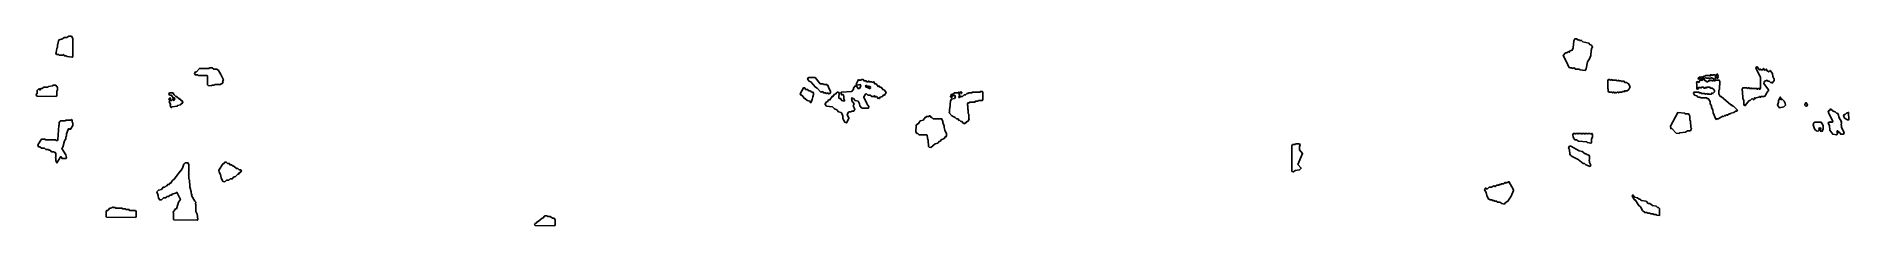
# Model space of a CAD drawing. Header units: millimetres. Extents: x 0 to 7085, y 0 to 742.
import ezdxf

# ---------------------------------------------------------------- set-up
doc = ezdxf.new("R2010")
doc.units = ezdxf.units.MM
doc.layers.add('M', color=7, linetype='Continuous')

msp = doc.modelspace()

# ---------------------------------------------------------------- linework, layer by layer
at = {"layer": 'M'}
for points in [[(119.2, 662.6), (117.6, 665.4), (109.2, 665.4), (105.9, 670.8), (102.6, 668.1), (89.2, 668.1), (87.6, 670.8), (79.2, 670.8), (76.7, 675), (78.3, 677.8), (80, 694.2), (83.3, 699.7), (83.3, 707.9), (85, 710.7), (86.7, 724.4), (89.2, 728.5), (102.6, 731.3), (109.2, 736.7), (119.2, 736.7), (127.6, 742.2), (137.7, 742.2), (143.5, 732.6), (143.5, 664.1), (141, 659.9), (119.2, 662.6)], [(6034.2, 610.6), (6032.6, 613.3), (6015.9, 613.3), (6012.6, 618.7), (6011, 616), (6007.6, 618.8), (6004.2, 616), (6002.6, 618.8), (5994.2, 618.8), (5986.7, 628.5), (5986.7, 631.2), (5968.3, 666.8), (5977.6, 676.5), (5982.6, 676.5), (5989.3, 682), (5992.6, 679.3), (5995.9, 684.7), (6004.2, 687.4), (6008.3, 697), (6010, 724.4), (6014.2, 731.3), (6022.7, 731.3), (6024.3, 728.5), (6031, 728.5), (6032.7, 725.8), (6041, 725.8), (6046, 720.3), (6069.3, 714.8), (6072.7, 709.3), (6079.3, 706.6), (6083.6, 699.7), (6080.2, 694.2), (6080.2, 688.7), (6078.5, 686), (6076.9, 666.8), (6071.9, 653.1), (6063.5, 642.1), (6058.5, 614.8), (6054.3, 607.9), (6034.2, 610.6)], [(671.7, 549), (670, 551.8), (670, 584.7), (667.6, 588.7), (632.6, 588.7), (630.9, 591.4), (620.9, 591.4), (618.3, 595.6), (622.6, 602.6), (625.9, 602.6), (637.6, 616.3), (675.9, 616.3), (677.6, 619), (687.6, 619), (694.3, 613.5), (706, 613.5), (707.7, 610.8), (711, 610.8), (721.9, 592.9), (731.9, 571), (728.6, 565.5), (730.2, 562.8), (726, 555.8), (722.7, 555.8), (721, 553.1), (697.7, 553.1), (696, 550.4), (686, 550.4), (684.3, 547.6), (671.7, 549)], [(3085.9, 520.2), (3077.6, 520.2), (3074.2, 525.7), (3067.6, 523), (3052.5, 539.4), (3045.9, 542.2), (3027.5, 564.1), (3020.9, 566.8), (3015, 573.7), (3019.2, 580.7), (3044.3, 580.7), (3064.3, 556), (3076, 556), (3077.7, 553.3), (3089.3, 553.3), (3091, 550.6), (3094.3, 550.6), (3098.5, 538.2), (3105.2, 527.2), (3105.2, 521.7), (3102.7, 517.5), (3096.7, 516.1), (3094.2, 520.2), (3087.6, 517.5), (3085.9, 520.2)], [(3153.3, 431.3), (3145.9, 443.6), (3135.9, 446.3), (3129.2, 454.5), (3120.9, 457.3), (3112.6, 465.5), (3089.2, 468.2), (3083.3, 475.1), (3083.3, 477.9), (3089.2, 484.8), (3092.6, 484.8), (3097.6, 493.1), (3102.6, 493.1), (3110.9, 506.7), (3114.2, 506.7), (3120.9, 515), (3124.2, 515), (3130.9, 523.2), (3136, 523.2), (3138.5, 519), (3136.9, 502.6), (3139.3, 498.5), (3144.3, 498.5), (3149.3, 490.3), (3157.6, 487.6), (3160, 491.6), (3156.7, 497), (3156.7, 508), (3152.6, 514.7), (3149.2, 512), (3145, 519), (3147.6, 523.2), (3187.6, 525.9), (3195, 535.4), (3195, 538.2), (3200.9, 547.8), (3207.7, 545.1), (3212.7, 536.9), (3217.6, 536.9), (3223.3, 546.4), (3220.9, 553.1), (3207.6, 550.3), (3205, 554.6), (3214.3, 572.6), (3216, 569.7), (3224.2, 569.7), (3225.9, 572.5), (3232.7, 572.5), (3236, 567), (3244.3, 567), (3246, 564.2), (3252.6, 564.2), (3254.3, 567.1), (3256, 564.2), (3266, 564.2), (3269.3, 561.5), (3272.6, 564.3), (3277.7, 556), (3282.7, 556), (3291, 545.1), (3294.3, 547.9), (3297.7, 542.3), (3302.7, 542.3), (3309.3, 534.1), (3316, 531.4), (3321.9, 521.7), (3316, 512), (3311, 512), (3307.7, 506.6), (3299.3, 503.8), (3295.9, 498.2), (3294.2, 501), (3290.9, 498.3), (3284.2, 506.5), (3281, 506.5), (3279.3, 503.7), (3275.9, 509.2), (3274.3, 506.5), (3265.9, 506.5), (3259.2, 512), (3250.9, 512), (3244.3, 517.5), (3241, 514.8), (3235.2, 505.3), (3235.2, 502.6), (3246.9, 480.7), (3246.9, 477.9), (3255.2, 467), (3252.7, 460), (3227.6, 460), (3220, 469.6), (3218.3, 477.9), (3212.5, 487.4), (3200.9, 490.1), (3194.2, 498.3), (3190.9, 498.3), (3189.3, 501), (3186.9, 497.1), (3188.5, 494.4), (3188.5, 488.9), (3196.9, 477.9), (3193.6, 469.7), (3200.2, 456), (3196, 449), (3187.7, 449), (3186, 446.3), (3177.6, 446.3), (3174.4, 443.6), (3170.2, 434.1), (3176.9, 423.2), (3176.9, 420.4), (3167.7, 402.5), (3160.9, 405.3), (3155, 414.9), (3153.3, 420.4), (3153.3, 431.3)], [(6147.6, 523), (6145, 527.2), (6145, 535.4), (6143.3, 538.1), (6143.3, 568.3), (6145.9, 572.5), (6151, 572.5), (6152.6, 569.7), (6159.3, 572.5), (6161, 569.7), (6177.7, 569.7), (6179.3, 567), (6186, 569.7), (6187.7, 567), (6196, 567), (6197.6, 564.3), (6204.3, 567), (6209.3, 561.5), (6216, 561.5), (6224.4, 556), (6230.2, 543.6), (6226, 534), (6219.3, 528.5), (6212.7, 528.5), (6210.9, 525.6), (6209.3, 528.4), (6207.7, 525.7), (6201, 525.7), (6199.3, 523), (6187.7, 523), (6185.9, 520.1), (6184.2, 523), (6179.3, 523), (6177.6, 520.1), (6175.9, 522.9), (6172.6, 520.2), (6169.2, 520.2), (6167.6, 523), (6164.3, 523), (6162.6, 520.2), (6159.2, 523), (6147.6, 523)], [(6530.9, 498.3), (6529.2, 501.1), (6505.9, 501.1), (6504.2, 503.8), (6495.9, 503.8), (6490.9, 509.3), (6482.5, 512), (6478.3, 519), (6480.9, 523.2), (6499.3, 523.2), (6501, 520.4), (6507.7, 520.4), (6509.3, 517.7), (6522.7, 517.7), (6524.3, 515), (6532.7, 517.7), (6534.3, 515), (6547.6, 515), (6550.9, 520.5), (6554.3, 517.7), (6560, 524.5), (6560, 529.9), (6557.5, 534), (6550.9, 539.4), (6544.2, 539.4), (6542.6, 542.1), (6531, 542.1), (6529.3, 539.4), (6526, 542.1), (6524.3, 539.4), (6519.2, 539.4), (6517.6, 542.1), (6509.3, 542.1), (6507.6, 539.4), (6504.3, 542.1), (6500.9, 539.4), (6499.3, 542.1), (6494.3, 533.8), (6491.7, 538.1), (6491.7, 554.6), (6490, 560.1), (6492.6, 564.3), (6499.2, 561.5), (6505, 571), (6501.7, 579.2), (6504.2, 583.5), (6507.6, 580.7), (6509.3, 583.5), (6511, 580.7), (6514.3, 583.5), (6516.9, 579.2), (6515.2, 576.5), (6517.6, 572.6), (6519.3, 575.3), (6524.3, 567), (6527.7, 567), (6529.3, 564.2), (6534.2, 564.2), (6539.3, 569.8), (6541, 567), (6549.3, 569.7), (6551, 567), (6554.2, 567), (6557.6, 569.8), (6559.3, 567), (6562.6, 567), (6564.2, 569.7), (6579.3, 569.7), (6581.9, 565.5), (6581.9, 551.8), (6580.2, 549.1), (6580.2, 535.4), (6576.9, 529.9), (6576.9, 516.3), (6582.7, 506.7), (6586, 506.7), (6624.3, 473.9), (6627.7, 473.9), (6631, 468.4), (6634.3, 468.4), (6650.2, 453.3), (6647.7, 449), (6642.6, 449), (6636, 443.6), (6624.3, 440.8), (6622.7, 438.1), (6617.6, 438.1), (6610.9, 432.6), (6609.2, 435.3), (6602.6, 429.8), (6600.9, 432.6), (6594.2, 427.1), (6592.6, 429.8), (6574.3, 418.9), (6569.3, 418.9), (6567.6, 416.2), (6565, 417.6), (6555, 442.3), (6553.3, 453.2), (6548.3, 464.2), (6548.3, 469.7), (6543.3, 477.9), (6543.3, 486.1), (6535.9, 498.3), (6530.9, 498.3)], [(6499.3, 572.2), (6496.7, 576.5), (6499.3, 580.8), (6501.9, 576.5), (6499.3, 572.2)], [(6511, 567), (6515, 571), (6511, 577.6), (6508.6, 571), (6511, 567)], [(6549.2, 577.7), (6547.6, 580.4), (6542.6, 574.9), (6540.9, 577.7), (6529.2, 577.7), (6526, 580.4), (6520.9, 574.9), (6516.7, 581.9), (6519.2, 586.2), (6524.2, 586.2), (6525.9, 588.9), (6539.3, 588.9), (6542.6, 586.2), (6545.9, 591.7), (6547.6, 589), (6549.2, 591.7), (6552.6, 588.9), (6554.2, 591.6), (6562.7, 591.6), (6565.2, 587.4), (6563.6, 584.7), (6565.2, 579.2), (6562.7, 575), (6556.7, 573.6), (6554.2, 577.7), (6549.2, 577.7)], [(6568.3, 584.7), (6566.7, 587.4), (6570.9, 594.5), (6575.2, 587.4), (6573.6, 584.7), (6575.2, 581.9), (6572.6, 577.7), (6566.6, 581.9), (6568.3, 584.7)], [(6668.3, 535.4), (6670.9, 539.6), (6686, 539.6), (6689.2, 536.9), (6690.9, 539.6), (6696, 539.6), (6697.7, 536.9), (6702.6, 536.9), (6704.3, 539.7), (6706, 536.9), (6726, 536.9), (6727.6, 534.2), (6729.2, 536.9), (6736, 536.9), (6737.6, 534.2), (6740, 538.2), (6740, 581.9), (6721.7, 617.5), (6724.2, 621.7), (6727.7, 621.7), (6736, 610.8), (6739.2, 610.8), (6740.9, 613.6), (6742.7, 610.8), (6749.2, 610.8), (6752.6, 616.4), (6757.6, 608.1), (6762.6, 613.6), (6767.7, 605.3), (6771, 605.3), (6772.6, 602.6), (6777.6, 608.1), (6786.9, 595.7), (6788.5, 584.7), (6793.5, 573.8), (6793.5, 568.2), (6785.9, 558.5), (6784.2, 561.3), (6779.2, 561.3), (6774.2, 566.8), (6767.6, 566.8), (6765.9, 569.5), (6757.7, 566.8), (6755.2, 562.7), (6753.6, 557.3), (6771.9, 532.7), (6771.9, 529.9), (6763.5, 518.9), (6761, 512.1), (6756, 506.5), (6742.7, 506.5), (6741, 503.8), (6737.6, 503.8), (6735.9, 506.5), (6734.3, 503.8), (6722.7, 501.1), (6721, 498.3), (6717.6, 501), (6712.6, 492.8), (6707.6, 498.3), (6699.3, 490.1), (6696, 490.1), (6680.9, 470.9), (6679.3, 473.6), (6677.6, 470.9), (6675, 475.1), (6675, 491.6), (6671.7, 497), (6670, 527.2), (6668.3, 529.9), (6668.3, 535.4)], [(1.7, 507.9), (0, 513.5), (3.3, 519), (3.3, 530), (11, 536.9), (14.3, 531.5), (17.6, 536.9), (22.6, 536.9), (29.2, 542.3), (45.9, 542.3), (47.5, 545.1), (64.2, 547.8), (65.9, 550.6), (76, 550.6), (83.5, 540.9), (83.5, 532.6), (80.2, 527.2), (80.2, 510.7), (77.7, 506.5), (1.7, 507.9)], [(526.7, 464.1), (523.3, 472.4), (525, 475.2), (520, 486.1), (521.7, 488.9), (518.3, 497.1), (522.6, 501.3), (525.2, 497.1), (523.6, 494.3), (526, 490.3), (529.2, 490.3), (534.3, 495.9), (537.6, 490.4), (541.7, 497.1), (539.3, 501), (535.9, 495.5), (533.3, 499.8), (535, 502.5), (527.6, 512), (520.9, 512), (518.3, 516.2), (520.9, 520.4), (534.3, 520.4), (539.4, 512.2), (546, 506.7), (549.3, 506.7), (552.7, 501.3), (556, 501.3), (559.3, 495.8), (562.7, 495.8), (566, 490.3), (569.3, 490.3), (573.6, 483.4), (571, 479.2), (567.7, 479.2), (564.3, 473.7), (552.7, 471), (551, 468.2), (531, 465.5), (529.3, 462.7), (526.7, 464.1)], [(3009.2, 492.9), (3005.9, 498.3), (3002.6, 498.3), (2992.6, 512), (2989.2, 512), (2986.7, 516.2), (2999.2, 539.6), (3004.3, 539.6), (3007.7, 534.1), (3016, 534.1), (3019.3, 528.7), (3026, 528.7), (3031, 523.2), (3036, 523.2), (3038.5, 519), (3038.5, 513.5), (3035.2, 505.3), (3033.5, 494.3), (3027.6, 481.8), (3024.2, 487.4), (3014.2, 490.1), (3012.6, 492.9), (3009.2, 492.9)], [(3246.7, 546.4), (3244.3, 550.3), (3241.9, 546.4), (3244.3, 542.4), (3246.7, 546.4)], [(3261.7, 540.9), (3259.2, 544.9), (3254.2, 544.9), (3252.6, 547.6), (3248.6, 543.6), (3251, 539.6), (3254.3, 539.6), (3256, 536.9), (3259.2, 536.9), (3261.7, 540.9)], [(3614.2, 408), (3609.2, 413.5), (3605.9, 413.5), (3602.6, 418.9), (3597.6, 418.9), (3592.5, 424.4), (3579.2, 429.9), (3568.3, 442.3), (3570, 445.1), (3570, 456), (3571.7, 458.8), (3573.3, 488.9), (3577.5, 495.8), (3589.2, 498.5), (3593.3, 505.3), (3589.2, 512), (3584.2, 509.3), (3581.6, 513.5), (3589.2, 520.4), (3604.2, 520.4), (3605.9, 523.3), (3608.6, 519), (3606.9, 516.2), (3610.2, 510.8), (3606.9, 505.3), (3609.3, 501.3), (3614.2, 506.7), (3620.9, 506.7), (3627.6, 512.2), (3632.6, 512.2), (3637.6, 517.7), (3642.6, 517.7), (3644.2, 520.4), (3657.6, 520.4), (3659.2, 523.2), (3689.2, 523.2), (3690.9, 525.9), (3697.7, 525.9), (3700.2, 521.7), (3700.2, 494.3), (3697.7, 490.1), (3682.7, 490.1), (3681, 487.4), (3671, 487.4), (3669.3, 484.6), (3649.3, 484.6), (3647.7, 481.9), (3642.7, 481.9), (3640.2, 477.9), (3640.2, 472.5), (3641.9, 469.7), (3641.9, 456), (3643.5, 453.3), (3643.5, 439.6), (3645.2, 436.9), (3645.2, 420.4), (3646.9, 417.7), (3641, 408), (3637.7, 408), (3634.3, 402.5), (3631, 402.5), (3629.3, 399.7), (3622.5, 402.5), (3619.2, 408), (3614.2, 408)], [(3581.9, 510.8), (3577.6, 501), (3573.3, 505.3), (3577.6, 515), (3581.9, 510.8)], [(3614.3, 526), (3618.6, 521.7), (3616, 517.4), (3611.6, 521.7), (3614.3, 526)], [(6821, 493.1), (6824.3, 495.8), (6832.7, 487.5), (6836.9, 480.7), (6838.6, 472.4), (6831, 465.5), (6815.1, 461.4), (6806.7, 472.4), (6810, 483.4), (6810, 488.9), (6817.6, 504.1), (6820.2, 499.8), (6818.6, 497.1), (6821, 493.1)], [(3486.7, 335.5), (3485, 338.2), (3483.3, 351.9), (3480.9, 356), (3450.9, 356), (3445.9, 361.4), (3442.6, 361.4), (3438.3, 368.3), (3440, 393), (3442.5, 397.2), (3449.2, 399.9), (3455.9, 410.9), (3467.5, 413.6), (3474.2, 424.6), (3477.6, 424.6), (3479.2, 427.3), (3489.2, 427.3), (3490.9, 430.1), (3494.3, 430.1), (3497.7, 424.6), (3501, 424.6), (3506, 419.1), (3539.3, 419.1), (3543.5, 409.5), (3543.5, 404), (3548.5, 390.3), (3548.5, 384.8), (3551.9, 373.9), (3558.5, 360.2), (3558.5, 351.9), (3556, 347.7), (3552.7, 347.7), (3549.3, 342.3), (3537.7, 336.8), (3534.3, 331.3), (3531, 331.3), (3524.3, 323.1), (3514.3, 320.4), (3497.6, 306.7), (3490, 308), (3488.3, 310.8), (3486.7, 335.5)], [(6463.5, 415), (6466.9, 409.5), (6468.5, 384.8), (6470.2, 382.1), (6466, 372.4), (6454.3, 372.4), (6447.6, 366.9), (6424.3, 364.2), (6422.7, 361.4), (6410.1, 362.8), (6394.2, 380.6), (6389.2, 380.6), (6388.3, 390.3), (6417.6, 443.8), (6444.3, 441), (6446, 438.3), (6459.3, 438.3), (6461.9, 434.1), (6463.5, 428.6), (6463.5, 415)], [(6913.3, 475.2), (6917.6, 482.2), (6923.6, 475.2), (6921, 468.2), (6915, 469.6), (6913.3, 475.2)], [(7005, 445), (7007.5, 452), (7010.9, 452), (7014.2, 457.5), (7024.3, 449.2), (7032.7, 446.5), (7037.7, 441), (7041, 441), (7045.2, 434.1), (7046.9, 425.9), (7056.9, 406.7), (7055.2, 404), (7056.9, 401.2), (7055.2, 395.8), (7056.9, 393), (7056.9, 384.8), (7066.9, 365.6), (7064.3, 358.7), (7054.2, 358.7), (7050.9, 364.2), (7041, 372.3), (7038.6, 368.4), (7041.9, 362.9), (7037.7, 355.9), (7022.6, 358.7), (7011.7, 373.8), (7010, 393), (7005, 401.2), (7007.6, 405.4), (7012.6, 405.4), (7014.3, 408.3), (7016, 405.4), (7020.9, 405.4), (7023.3, 409.5), (7005, 445)], [(7069.2, 421.7), (7065, 431.4), (7067.6, 435.6), (7070.9, 435.6), (7075.9, 441), (7084.4, 443.8), (7085.2, 414.8), (7080.1, 414.8), (7069.2, 421.7)], [(76.7, 256.1), (76.7, 264.3), (75, 267.1), (76.7, 269.8), (76.7, 283.5), (74.2, 287.5), (70.9, 287.5), (69.2, 290.2), (59.2, 290.2), (54.2, 295.7), (49.2, 295.7), (47.6, 298.5), (37.6, 298.5), (32.6, 303.9), (20.9, 303.9), (14.2, 309.4), (9.2, 309.4), (6.7, 316.4), (20.9, 339.7), (34.3, 339.7), (36, 337), (76, 337), (77.7, 334.2), (82.6, 334.2), (85, 338.3), (88.3, 393), (90, 395.8), (90, 404), (92.5, 408.1), (95.9, 410.9), (114.2, 410.9), (115.9, 413.7), (134.2, 413.7), (137.6, 416.4), (140.2, 412.2), (140.2, 406.7), (143.5, 401.3), (143.5, 393), (134.3, 377.9), (129.2, 377.9), (127.6, 380.5), (125.2, 376.5), (118.5, 360.1), (118.5, 351.9), (115.2, 346.4), (115.2, 341), (110.2, 332.7), (103.5, 308.1), (100.2, 302.7), (115.2, 278.1), (118.6, 267.1), (116, 262.9), (100.9, 262.9), (95.9, 271), (80.9, 246.3), (76.7, 256.1)], [(6062.5, 325.8), (6060.9, 328.6), (6029.2, 331.3), (6020.9, 336.8), (6014.2, 336.8), (6008.3, 346.4), (6006.7, 357.4), (6009.2, 361.6), (6014.3, 361.6), (6015.9, 359), (6017.6, 361.6), (6027.7, 361.6), (6029.3, 359), (6030.9, 361.6), (6039.3, 361.6), (6042.6, 358.9), (6044.2, 361.6), (6051, 361.6), (6054.2, 358.9), (6055.9, 361.6), (6062.6, 361.6), (6065.9, 358.9), (6067.6, 361.6), (6074.3, 361.6), (6077.6, 358.9), (6081, 361.7), (6083.5, 357.5), (6083.5, 346.4), (6080.2, 341), (6080.2, 327.3), (6077.7, 323.1), (6062.5, 325.8)], [(6977.6, 372.3), (6975.9, 369.6), (6973.3, 373.9), (6976.7, 379.3), (6974.2, 383.3), (6971, 383.3), (6968.6, 379.3), (6970.2, 376.6), (6967.7, 372.4), (6961.8, 371), (6954.2, 375.1), (6951.7, 379.3), (6946.7, 395.8), (6949.2, 402.7), (6952.6, 405.4), (6977.7, 405.4), (6985.2, 393), (6985.2, 379.3), (6981, 369.6), (6977.6, 372.3)], [(4908.3, 212.2), (4908.3, 313.6), (4910.9, 317.8), (4920.9, 317.8), (4922.6, 320.6), (4937.7, 320.6), (4940.2, 316.4), (4938.5, 310.9), (4938.5, 297.2), (4950.2, 283.5), (4931.9, 239.7), (4945.3, 226), (4937.7, 219.1), (4921, 216.3), (4914.3, 210.8), (4908.3, 212.2)], [(6057.6, 238.2), (6052.6, 243.7), (6047.6, 243.7), (6027.6, 260.1), (6004.2, 271.1), (5997.5, 276.6), (5995, 280.7), (5993.3, 297.2), (5990, 305.4), (5994.2, 312.3), (5999.3, 312.3), (6031, 293.2), (6042.7, 290.4), (6054.3, 282.2), (6059.3, 282.2), (6061, 279.5), (6069.3, 276.7), (6071.9, 272.6), (6071.9, 261.6), (6070.2, 256.1), (6071.9, 253.4), (6071.9, 247.9), (6076.9, 236.9), (6074.3, 232.7), (6057.6, 238.2)], [(538.4, 23.3), (536.7, 26.1), (536.7, 48), (535, 53.5), (544.2, 65.9), (547.6, 65.9), (550, 70), (556.7, 91.9), (563.3, 102.8), (549.3, 131.3), (547.7, 128.7), (531, 123.2), (529.3, 120.5), (522.7, 120.5), (517.7, 115), (511, 115), (506, 109.5), (497.6, 109.5), (489.3, 101.3), (482.6, 101.3), (478.3, 108.2), (476.7, 119.2), (471.7, 132.9), (477.6, 139.8), (489.2, 142.6), (495.9, 150.8), (502.6, 150.8), (507.6, 156.3), (510.9, 156.3), (514.2, 161.7), (519.2, 161.7), (522.6, 167.2), (525.9, 167.2), (530.9, 175.4), (540.9, 183.6), (562.6, 213.8), (564.2, 213.8), (571.7, 226), (577.5, 241.1), (582.6, 246.6), (592.7, 246.6), (596.9, 239.7), (596.9, 212.3), (595.2, 209.6), (596.9, 206.9), (596.9, 201.3), (595.2, 198.6), (596.9, 195.9), (596.9, 182.2), (598.5, 179.5), (600.2, 152.1), (605.2, 132.9), (605.2, 127.5), (608.6, 121.9), (606.9, 119.2), (619.4, 96), (623.6, 91.9), (621.9, 86.4), (623.5, 83.6), (623.5, 56.3), (628.5, 45.3), (631.9, 26.1), (629.3, 21.9), (538.4, 23.3)], [(730, 173.9), (723.3, 187.6), (720, 201.3), (715, 209.5), (713.3, 217.8), (730.9, 243.9), (734.2, 243.9), (737.6, 249.4), (742.7, 249.4), (747.7, 243.9), (754.3, 243.9), (757.7, 238.4), (762.6, 238.4), (769.3, 232.9), (772.6, 232.9), (782.6, 224.7), (787.7, 224.7), (792.7, 219.2), (799.3, 219.2), (801.9, 215), (797.7, 208.1), (794.3, 208.1), (791, 202.6), (787.7, 202.6), (777.7, 191.7), (772.7, 191.7), (766, 183.5), (757.7, 183.5), (752.7, 178), (744.3, 178), (737.6, 172.5), (730, 173.9)], [(5729.2, 87.6), (5720.9, 93.1), (5710.9, 93.1), (5709.2, 95.8), (5700.9, 95.8), (5699.2, 98.6), (5692.6, 98.6), (5690.9, 101.3), (5682.6, 101.3), (5680.9, 104), (5677.5, 104), (5670, 119.2), (5668.3, 130.1), (5661.7, 141.1), (5665.9, 148.2), (5667.7, 145.3), (5672.6, 145.3), (5679.2, 150.8), (5689.2, 150.8), (5697.6, 156.3), (5702.6, 153.6), (5709.2, 159), (5717.6, 159), (5719.2, 161.7), (5725.9, 161.7), (5727.6, 164.5), (5735.9, 164.5), (5742.6, 170), (5745.9, 167.3), (5747.6, 170), (5754.2, 170), (5755.9, 172.8), (5775.2, 141.1), (5775.2, 138.4), (5765.2, 116.4), (5752.7, 95.9), (5742.7, 90.4), (5739.3, 84.9), (5729.2, 87.6)], [(275.1, 34.2), (273.3, 37), (273.3, 56.3), (275.9, 60.4), (279.2, 60.4), (287.6, 68.7), (292.6, 68.7), (297.6, 74.2), (299.3, 71.4), (309.3, 71.4), (311, 68.7), (336, 68.7), (337.7, 65.9), (349.3, 65.9), (351, 63.2), (362.7, 63.2), (364.3, 60.4), (387.7, 60.4), (390.2, 56.3), (390.2, 37), (387.7, 32.9), (275.1, 34.2)], [(6334.2, 41.1), (6332.6, 43.8), (6322.6, 43.8), (6320.9, 46.5), (6310.9, 46.5), (6309.2, 49.3), (6299.2, 49.3), (6297.6, 52), (6287.6, 52), (6279.2, 60.3), (6270.9, 74), (6264.2, 79.4), (6250.9, 101.3), (6247.6, 101.3), (6238.3, 116.5), (6240.9, 120.8), (6247.7, 112.5), (6259.3, 109.7), (6266, 104.2), (6269.3, 104.2), (6274.3, 98.8), (6292.7, 96), (6301, 87.8), (6307.6, 87.8), (6317.7, 79.6), (6332.7, 76.9), (6337.7, 71.4), (6341, 71.4), (6345.2, 67.2), (6345.2, 39.7), (6334.2, 41.1)], [(1950.1, 1.4), (1948.3, 4.2), (1950.9, 8.4), (1955.9, 11.1), (1959.2, 16.6), (1962.6, 16.6), (1977.6, 30.3), (1980.9, 30.3), (1987.6, 38.5), (1997.7, 38.5), (1999.3, 35.8), (2009.3, 35.8), (2017.6, 30.3), (2024.3, 30.3), (2028.5, 23.4), (2028.5, 4.2), (2026, 0), (1950.1, 1.4)]]:
    msp.add_lwpolyline(points, close=True, dxfattribs=at)

doc.saveas('drawing.dxf')
